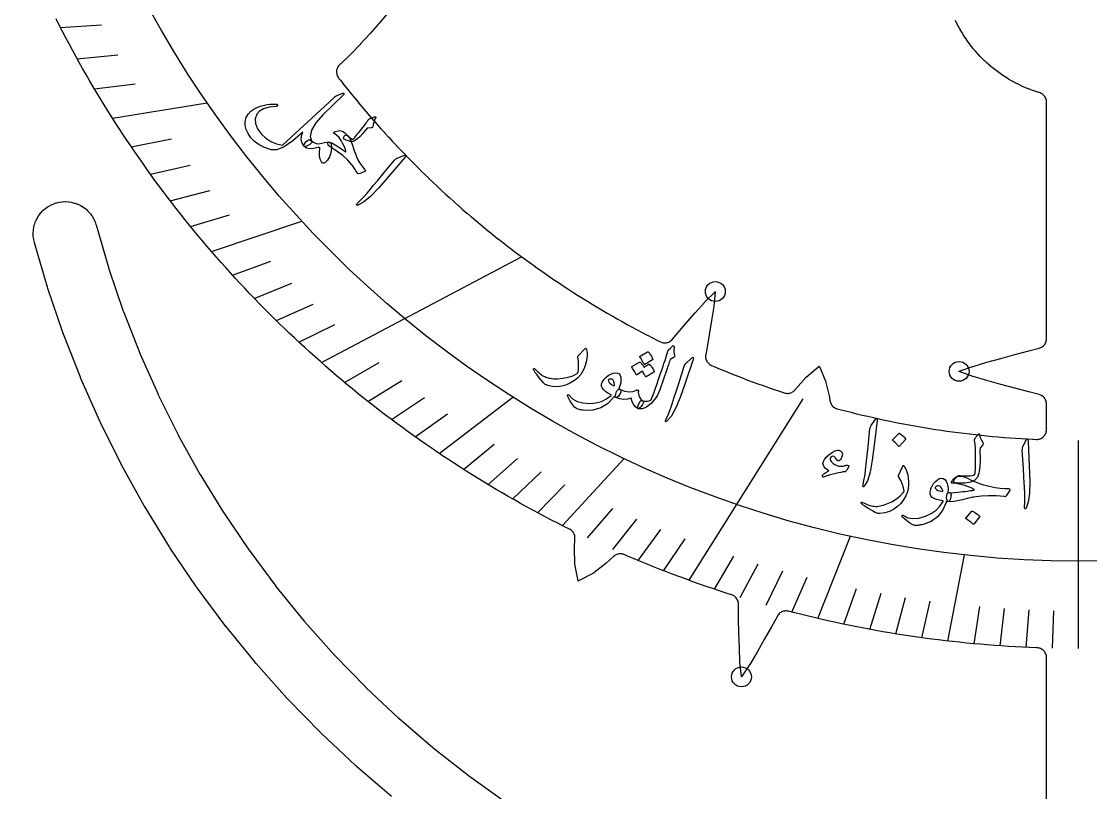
# Model space of a CAD drawing. Header units: millimetres. Extents: x -40.3 to 40.3, y -40.3 to 40.3.
# Drawn here: x -26.6 to 0.3, y -20.91 to -1.49 of the extents above; entities that cross this region are included whole.
import ezdxf

# ---------------------------------------------------------------- set-up
doc = ezdxf.new("R2010")
doc.units = ezdxf.units.MM
for name, color, linetype in [('CUT_INNER', 6, 'Continuous'), ('ENGRAVE', 7, 'Continuous'), ('ENGRAVE_FINE', 8, 'Continuous'), ('TEXT', 5, 'Continuous')]:
    doc.layers.add(name, color=color, linetype=linetype)

msp = doc.modelspace()

# ---------------------------------------------------------------- linework, layer by layer
at = {"layer": 'CUT_INNER'}
for points in [[(-17.3552, -1.2507), (-17.586, -1.5247), (-17.5875, -1.5265), (-17.8222, -1.7943), (-17.8242, -1.7965), (-18.0636, -2.0569), (-18.0661, -2.0595), (-18.3113, -2.3111), (-18.3142, -2.3141), (-18.566, -2.5558), (-18.5695, -2.559), (-18.5863, -2.574), (-18.6042, -2.5916), (-18.6202, -2.6109), (-18.6342, -2.6316), (-18.6461, -2.6537), (-18.6556, -2.6768), (-18.6629, -2.7008), (-18.6676, -2.7254), (-18.67, -2.7503), (-18.6697, -2.7754), (-18.667, -2.8003), (-18.6618, -2.8248), (-18.6542, -2.8486), (-18.6443, -2.8716), (-18.6321, -2.8935), (-18.6177, -2.914), (-18.5736, -2.9709), (-18.5727, -2.9721), (-18.4843, -3.0846), (-18.4834, -3.0858), (-18.3944, -3.1977), (-18.3934, -3.1989), (-18.3037, -3.3103), (-18.3027, -3.3115), (-18.2123, -3.4223), (-18.2113, -3.4235), (-18.1203, -3.5338), (-18.1193, -3.535), (-18.0275, -3.6447), (-18.0266, -3.6459), (-17.9341, -3.755), (-17.9331, -3.7562), (-17.8401, -3.8648), (-17.8391, -3.866), (-17.7453, -3.974), (-17.7443, -3.9751), (-17.6499, -4.0826), (-17.6489, -4.0837), (-17.5538, -4.1906), (-17.5528, -4.1917), (-17.457, -4.298), (-17.456, -4.2991), (-17.3596, -4.4048), (-17.3586, -4.4059), (-17.2616, -4.511), (-17.2605, -4.5121), (-17.1629, -4.6166), (-17.1618, -4.6177), (-17.0635, -4.7216), (-17.0625, -4.7227), (-16.9635, -4.826), (-16.9625, -4.8271), (-16.8629, -4.9298), (-16.8618, -4.9309), (-16.7616, -5.033), (-16.7605, -5.0341), (-16.6597, -5.1355), (-16.6586, -5.1366), (-16.5572, -5.2374), (-16.5561, -5.2385), (-16.454, -5.3387), (-16.4529, -5.3398), (-16.3503, -5.4393), (-16.3492, -5.4404), (-16.2459, -5.5393), (-16.2448, -5.5404), (-16.1409, -5.6387), (-16.1398, -5.6397), (-16.0353, -5.7374), (-16.0341, -5.7385), (-15.9291, -5.8355), (-15.9279, -5.8365), (-15.8222, -5.9329), (-15.8211, -5.9339), (-15.7148, -6.0296), (-15.7137, -6.0307), (-15.6068, -6.1257), (-15.6057, -6.1268), (-15.4983, -6.2212), (-15.4971, -6.2222), (-15.3891, -6.3159), (-15.3879, -6.3169), (-15.2793, -6.41), (-15.2782, -6.411), (-15.169, -6.5034), (-15.1678, -6.5044), (-15.0581, -6.5962), (-15.0569, -6.5971), (-14.9467, -6.6882), (-14.9455, -6.6892), (-14.8346, -6.7796), (-14.8334, -6.7806), (-14.7221, -6.8703), (-14.7209, -6.8712), (-14.6089, -6.9603), (-14.6077, -6.9612), (-14.4952, -7.0495), (-14.494, -7.0505), (-14.381, -7.1381), (-14.3798, -7.1391), (-14.2662, -7.226), (-14.265, -7.227), (-14.1509, -7.3132), (-14.1497, -7.3141), (-14.0351, -7.3997), (-14.0338, -7.4006), (-13.9187, -7.4854), (-13.9175, -7.4864), (-13.8018, -7.5705), (-13.8006, -7.5714), (-13.6844, -7.6548), (-13.6831, -7.6557), (-13.5665, -7.7384), (-13.5652, -7.7393), (-13.448, -7.8213), (-13.4467, -7.8222), (-13.3291, -7.9035), (-13.3278, -7.9043), (-13.2096, -7.9849), (-13.2083, -7.9857), (-13.0897, -8.0656), (-13.0884, -8.0664), (-12.9692, -8.1455), (-12.9679, -8.1464), (-12.8483, -8.2247), (-12.847, -8.2256), (-12.7269, -8.3032), (-12.7256, -8.304), (-12.605, -8.3809), (-12.6037, -8.3817), (-12.4826, -8.4579), (-12.4813, -8.4587), (-12.3598, -8.5341), (-12.3585, -8.5349), (-12.2365, -8.6095), (-12.2352, -8.6103), (-12.1127, -8.6842), (-12.1114, -8.685), (-11.9885, -8.7582), (-11.9872, -8.759), (-11.8638, -8.8314), (-11.8625, -8.8321), (-11.7387, -8.9038), (-11.7374, -8.9045), (-11.6132, -8.9754), (-11.6118, -8.9762), (-11.4872, -9.0463), (-11.4858, -9.047), (-11.3607, -9.1164), (-11.3594, -9.1171), (-11.2339, -9.1857), (-11.2325, -9.1864), (-11.1066, -9.2542), (-11.1053, -9.255), (-10.9789, -9.322), (-10.9776, -9.3227), (-10.8508, -9.389), (-10.8494, -9.3897), (-10.7223, -9.4552), (-10.7209, -9.4559), (-10.5934, -9.5206), (-10.592, -9.5212), (-10.5234, -9.5555), (-10.5016, -9.5651), (-10.479, -9.5726), (-10.4558, -9.5779), (-10.4322, -9.581), (-10.4085, -9.5818), (-10.3847, -9.5804), (-10.3612, -9.5767), (-10.3381, -9.5708), (-10.3158, -9.5627), (-10.2942, -9.5526), (-10.2738, -9.5404), (-10.2546, -9.5263), (-10.2368, -9.5105), (-10.2206, -9.4931), (-10.1231, -9.3775), (-9.8862, -9.1015), (-9.6469, -8.8266), (-9.6461, -8.8256), (-9.4062, -8.5558), (-9.401, -8.5504), (-9.1444, -8.2944), (-9.1402, -8.2906), (-9.1404, -8.2958), (-9.1755, -8.657), (-9.1765, -8.6645), (-9.2328, -9.021), (-9.233, -9.0223), (-9.2935, -9.38), (-9.3565, -9.7379), (-9.382, -9.8759), (-9.3852, -9.8998), (-9.3861, -9.924), (-9.3847, -9.948), (-9.381, -9.9719), (-9.375, -9.9952), (-9.3667, -10.0179), (-9.3563, -10.0397), (-9.3439, -10.0604), (-9.3295, -10.0797), (-9.3134, -10.0976), (-9.2956, -10.1139), (-9.2763, -10.1284), (-9.2556, -10.1409), (-9.2339, -10.1514), (-9.15, -10.1871), (-9.1486, -10.1877), (-9.0166, -10.2428), (-9.0152, -10.2434), (-8.8829, -10.2977), (-8.8814, -10.2983), (-8.7488, -10.3518), (-8.7474, -10.3524), (-8.6144, -10.4051), (-8.613, -10.4057), (-8.4797, -10.4576), (-8.4783, -10.4581), (-8.3447, -10.5092), (-8.3432, -10.5097), (-8.2093, -10.56), (-8.2079, -10.5605), (-8.0737, -10.6099), (-8.0722, -10.6104), (-7.9377, -10.659), (-7.9363, -10.6596), (-7.8015, -10.7073), (-7.8, -10.7078), (-7.6649, -10.7548), (-7.6635, -10.7553), (-7.5281, -10.8014), (-7.5266, -10.8019), (-7.4059, -10.8422), (-7.3827, -10.8487), (-7.3589, -10.853), (-7.3349, -10.8549), (-7.3107, -10.8545), (-7.2868, -10.8518), (-7.2632, -10.8468), (-7.2401, -10.8396), (-7.2179, -10.8301), (-7.1967, -10.8186), (-7.1768, -10.8051), (-7.1582, -10.7897), (-7.1412, -10.7726), (-7.1259, -10.7539), (-7.1208, -10.747), (-7.1147, -10.7395), (-6.8635, -10.4502), (-6.8599, -10.4464), (-6.856, -10.4429), (-6.5278, -10.1731), (-6.5232, -10.1696), (-6.5207, -10.1748), (-6.3585, -10.5675), (-6.3567, -10.5724), (-6.3554, -10.5775), (-6.2702, -10.951), (-6.2684, -10.9605), (-6.2574, -11.0348), (-6.2527, -11.0586), (-6.2457, -11.0818), (-6.2365, -11.1042), (-6.2252, -11.1256), (-6.2119, -11.1458), (-6.1966, -11.1647), (-6.1796, -11.182), (-6.1611, -11.1975), (-6.1411, -11.2112), (-6.1199, -11.2229), (-6.0976, -11.2324), (-6.0745, -11.2398), (-6.0053, -11.2583), (-6.0038, -11.2587), (-5.8654, -11.2947), (-5.8639, -11.2951), (-5.7253, -11.3303), (-5.7238, -11.3306), (-5.5849, -11.365), (-5.5834, -11.3653), (-5.4444, -11.3988), (-5.4429, -11.3992), (-5.3036, -11.4318), (-5.3021, -11.4321), (-5.1627, -11.4639), (-5.1612, -11.4642), (-5.0215, -11.4951), (-5.02, -11.4955), (-4.8802, -11.5255), (-4.8787, -11.5258), (-4.7387, -11.555), (-4.7372, -11.5553), (-4.597, -11.5837), (-4.5955, -11.584), (-4.4551, -11.6114), (-4.4536, -11.6117), (-4.3131, -11.6383), (-4.3116, -11.6386), (-4.1709, -11.6644), (-4.1694, -11.6646), (-4.0286, -11.6895), (-4.027, -11.6898), (-3.886, -11.7138), (-3.8845, -11.714), (-3.7434, -11.7372), (-3.7419, -11.7374), (-3.6006, -11.7597), (-3.5991, -11.76), (-3.4577, -11.7814), (-3.4562, -11.7816), (-3.3146, -11.8022), (-3.3131, -11.8024), (-3.1714, -11.8221), (-3.1699, -11.8223), (-3.0281, -11.8411), (-3.0266, -11.8413), (-2.8847, -11.8592), (-2.8832, -11.8594), (-2.7412, -11.8765), (-2.7397, -11.8767), (-2.5976, -11.8929), (-2.596, -11.893), (-2.4538, -11.9084), (-2.4523, -11.9085), (-2.31, -11.923), (-2.3085, -11.9231), (-2.1661, -11.9367), (-2.1646, -11.9369), (-2.0221, -11.9496), (-2.0206, -11.9497), (-1.8781, -11.9615), (-1.8765, -11.9616), (-1.7339, -11.9726), (-1.7324, -11.9727), (-1.5897, -11.9828), (-1.5882, -11.9829), (-1.4455, -11.9921), (-1.4439, -11.9922), (-1.3011, -12.0005), (-1.2996, -12.0006), (-1.1568, -12.0081), (-1.1552, -12.0082), (-1.068, -12.0122), (-1.0427, -12.0121), (-1.0176, -12.0094), (-0.9929, -12.0042), (-0.9689, -11.9966), (-0.9457, -11.9865), (-0.9236, -11.9742), (-0.903, -11.9597), (-0.8838, -11.9432), (-0.8665, -11.9249), (-0.8511, -11.9049), (-0.8377, -11.8834), (-0.8266, -11.8608), (-0.8179, -11.8371), (-0.8116, -11.8126), (-0.8078, -11.7877), (-0.8065, -11.7624), (-0.8065, -11.1251), (-0.8078, -11.0997), (-0.8117, -11.0746), (-0.8181, -11.05), (-0.8269, -11.0261), (-0.8382, -11.0033), (-0.8517, -10.9818), (-0.8673, -10.9617), (-0.8849, -10.9433), (-0.9042, -10.9268), (-0.9252, -10.9124), (-0.9475, -10.9002), (-0.9709, -10.8902), (-0.9952, -10.8828), (-1.2526, -10.8176), (-1.254, -10.8173), (-1.603, -10.7247), (-1.9538, -10.6286), (-2.3047, -10.5299), (-2.3059, -10.5295), (-2.6523, -10.428), (-2.6595, -10.4257), (-3.0006, -10.3031), (-3.0058, -10.3009), (-3.0006, -10.2988), (-2.6595, -10.1762), (-2.6523, -10.1739), (-2.3059, -10.0724), (-2.3047, -10.072), (-1.9555, -9.9737), (-1.605, -9.8777), (-1.254, -9.7846), (-1.2526, -9.7843), (-0.9952, -9.7191), (-0.9709, -9.7116), (-0.9475, -9.7017), (-0.9252, -9.6895), (-0.9042, -9.675), (-0.8849, -9.6585), (-0.8673, -9.6402), (-0.8517, -9.6201), (-0.8382, -9.5985), (-0.8269, -9.5757), (-0.8181, -9.5519), (-0.8117, -9.5273), (-0.8078, -9.5022), (-0.8065, -9.4768), (-0.8065, -3.5225), (-0.8077, -3.4978), (-0.8114, -3.4733), (-0.8175, -3.4492), (-0.8259, -3.426), (-0.8366, -3.4036), (-0.8494, -3.3824), (-0.8643, -3.3626), (-0.8811, -3.3444), (-0.8995, -3.3279), (-0.9196, -3.3133), (-0.9409, -3.3008), (-0.9635, -3.2905), (-0.9869, -3.2824), (-0.9935, -3.2805), (-0.9964, -3.2796), (-1.0737, -3.2551), (-1.0766, -3.2541), (-1.1533, -3.2278), (-1.1562, -3.2267), (-1.2321, -3.1985), (-1.235, -3.1974), (-1.3103, -3.1673), (-1.3131, -3.1661), (-1.3876, -3.1342), (-1.3904, -3.1329), (-1.4641, -3.0992), (-1.4669, -3.0979), (-1.5397, -3.0623), (-1.5425, -3.0609), (-1.6144, -3.0236), (-1.6171, -3.0222), (-1.6881, -2.9831), (-1.6908, -2.9816), (-1.7608, -2.9407), (-1.7635, -2.9392), (-1.8325, -2.8966), (-1.8351, -2.895), (-1.903, -2.8508), (-1.9056, -2.8491), (-1.9724, -2.8032), (-1.9749, -2.8015), (-2.0406, -2.754), (-2.0431, -2.7522), (-2.1076, -2.7031), (-2.11, -2.7012), (-2.1733, -2.6505), (-2.1756, -2.6486), (-2.2377, -2.5964), (-2.24, -2.5944), (-2.3007, -2.5407), (-2.303, -2.5387), (-2.3624, -2.4835), (-2.3646, -2.4814), (-2.4226, -2.4248), (-2.4248, -2.4226), (-2.4814, -2.3646), (-2.4835, -2.3624), (-2.5387, -2.303), (-2.5407, -2.3007), (-2.5944, -2.24), (-2.5964, -2.2377), (-2.6486, -2.1756), (-2.6505, -2.1733), (-2.7012, -2.11), (-2.7031, -2.1076), (-2.7522, -2.0431), (-2.754, -2.0406), (-2.8015, -1.9749), (-2.8032, -1.9724), (-2.8491, -1.9056), (-2.8508, -1.903), (-2.895, -1.8351), (-2.8966, -1.8325), (-2.9392, -1.7635), (-2.9407, -1.7608), (-2.9816, -1.6908), (-2.9831, -1.6881), (-3.0222, -1.6171), (-3.0236, -1.6144), (-3.0609, -1.5425), (-3.0623, -1.5397), (-3.0979, -1.4669)], [(-0.8065, -22.4877), (-0.8065, -17.5095), (-0.8077, -17.4855), (-0.8111, -17.4618), (-0.8168, -17.4384), (-0.8247, -17.4158), (-0.8348, -17.394), (-0.8469, -17.3732), (-0.8609, -17.3538), (-0.8768, -17.3357), (-0.8943, -17.3193), (-0.9133, -17.3046), (-0.9336, -17.2918), (-0.955, -17.281), (-0.9774, -17.2723), (-1.0005, -17.2658), (-1.0241, -17.2616), (-1.0481, -17.2596), (-1.0594, -17.2593), (-1.2359, -17.2522), (-1.4125, -17.2441), (-1.589, -17.2349), (-1.7654, -17.2246), (-1.9418, -17.2132), (-2.118, -17.2008), (-2.2942, -17.1872), (-2.4704, -17.1726), (-2.6464, -17.1569), (-2.8223, -17.1401), (-2.9981, -17.1223), (-3.1739, -17.1033), (-3.3494, -17.0833), (-3.5249, -17.0622), (-3.7002, -17.0401), (-3.8754, -17.0168), (-4.0505, -16.9925), (-4.2254, -16.9671), (-4.4001, -16.9407), (-4.5747, -16.9131), (-4.7491, -16.8845), (-4.9233, -16.8548), (-5.0973, -16.8241), (-5.2711, -16.7923), (-5.4448, -16.7594), (-5.6182, -16.7255), (-5.7914, -16.6905), (-5.9645, -16.6544), (-6.1372, -16.6173), (-6.3098, -16.5791), (-6.4821, -16.5398), (-6.6542, -16.4995), (-6.826, -16.4582), (-6.9975, -16.4158), (-7.1688, -16.3723), (-7.2975, -16.3388), (-7.3223, -16.3337), (-7.3476, -16.3311), (-7.373, -16.3311), (-7.3982, -16.3337), (-7.4231, -16.3388), (-7.4473, -16.3464), (-7.4707, -16.3564), (-7.4928, -16.3687), (-7.5137, -16.3833), (-7.5329, -16.3998), (-7.5504, -16.4182), (-7.5659, -16.4383), (-7.5793, -16.4599), (-7.7306, -16.7339), (-7.909, -17.0508), (-8.0901, -17.3672), (-8.0908, -17.3683), (-8.2734, -17.6797), (-8.2774, -17.686), (-8.4794, -17.9875), (-8.4825, -17.9917), (-8.4834, -17.9862), (-8.5194, -17.6254), (-8.5199, -17.6179), (-8.5342, -17.2572), (-8.5342, -17.2559), (-8.5448, -16.8933), (-8.5527, -16.53), (-8.5577, -16.1669), (-8.5577, -16.1655), (-8.5578, -16.1607), (-8.559, -16.1366), (-8.5625, -16.1127), (-8.5684, -16.0892), (-8.5765, -16.0664), (-8.5868, -16.0445), (-8.5991, -16.0237), (-8.6134, -16.0041), (-8.6295, -15.9861), (-8.6473, -15.9697), (-8.6665, -15.9551), (-8.6871, -15.9424), (-8.7089, -15.9317), (-8.7315, -15.9233), (-8.8659, -15.8802), (-9.0339, -15.8253), (-9.2015, -15.7694), (-9.3688, -15.7124), (-9.5358, -15.6544), (-9.7023, -15.5954), (-9.8686, -15.5353), (-10.0344, -15.4743), (-10.1999, -15.4122), (-10.3649, -15.3491), (-10.5296, -15.285), (-10.6939, -15.2199), (-10.8578, -15.1538), (-11.0213, -15.0866), (-11.1844, -15.0185), (-11.347, -14.9494), (-11.4311, -14.913), (-11.4535, -14.9046), (-11.4765, -14.8984), (-11.5, -14.8943), (-11.5237, -14.8926), (-11.5476, -14.8931), (-11.5712, -14.8959), (-11.5945, -14.9009), (-11.6173, -14.9081), (-11.6392, -14.9174), (-11.6601, -14.9288), (-11.6799, -14.9422), (-11.6983, -14.9573), (-11.8891, -15.1304), (-11.8966, -15.1366), (-12.1994, -15.3713), (-12.2037, -15.3744), (-12.2082, -15.377), (-12.5827, -15.5777), (-12.5879, -15.5801), (-12.5893, -15.5745), (-12.6718, -15.1577), (-12.6726, -15.1526), (-12.6729, -15.1474), (-12.6836, -14.7644), (-12.6835, -14.7547), (-12.6714, -14.5095), (-12.6714, -14.4854), (-12.6736, -14.4614), (-12.6782, -14.4378), (-12.6851, -14.4147), (-12.6941, -14.3923), (-12.7053, -14.371), (-12.7184, -14.3508), (-12.7334, -14.3319), (-12.7502, -14.3146), (-12.7686, -14.299), (-12.7884, -14.2853), (-12.8094, -14.2735), (-12.949, -14.2038), (-13.1066, -14.1238), (-13.2637, -14.0429), (-13.4203, -13.961), (-13.5764, -13.8782), (-13.732, -13.7944), (-13.8871, -13.7097), (-14.0417, -13.624), (-14.1957, -13.5374), (-14.3492, -13.4498), (-14.5022, -13.3613), (-14.6546, -13.2718), (-14.8065, -13.1815), (-14.9578, -13.0901), (-15.1085, -12.9979), (-15.2587, -12.9047), (-15.4083, -12.8106), (-15.5573, -12.7156), (-15.7057, -12.6197), (-15.8536, -12.5229), (-16.0008, -12.4252), (-16.1475, -12.3265), (-16.2935, -12.227), (-16.4389, -12.1266), (-16.5837, -12.0253), (-16.7279, -11.9231), (-16.8715, -11.82), (-17.0144, -11.716), (-17.1566, -11.6112), (-17.2983, -11.5055), (-17.4392, -11.3989), (-17.5796, -11.2915), (-17.7192, -11.1832), (-17.8582, -11.074), (-17.9965, -10.964), (-18.1342, -10.8532), (-18.2711, -10.7415), (-18.4074, -10.629), (-18.543, -10.5156), (-18.6779, -10.4014), (-18.812, -10.2864), (-18.9455, -10.1706), (-19.0782, -10.0539), (-19.2103, -9.9364), (-19.3416, -9.8182), (-19.4722, -9.6991), (-19.602, -9.5792), (-19.7311, -9.4585), (-19.8595, -9.3371), (-19.9871, -9.2148), (-20.114, -9.0918), (-20.2401, -8.968), (-20.3655, -8.8434), (-20.49, -8.7181), (-20.6139, -8.592), (-20.7369, -8.4651), (-20.8591, -8.3375), (-20.9806, -8.2091), (-21.1013, -8.08), (-21.2212, -7.9502), (-21.3403, -7.8196), (-21.4586, -7.6883), (-21.576, -7.5563), (-21.6927, -7.4235), (-21.8085, -7.2901), (-21.9236, -7.1559), (-22.0378, -7.021), (-22.1511, -6.8854), (-22.2637, -6.7492), (-22.3754, -6.6122), (-22.4862, -6.4746), (-22.5962, -6.3363), (-22.7054, -6.1973), (-22.8137, -6.0576), (-22.9211, -5.9173), (-23.0277, -5.7764), (-23.1334, -5.6347), (-23.2383, -5.4925), (-23.3422, -5.3496), (-23.4453, -5.206), (-23.5475, -5.0619), (-23.6489, -4.9171), (-23.7493, -4.7716), (-23.8488, -4.6256), (-23.9475, -4.479), (-24.0452, -4.3317), (-24.142, -4.1839), (-24.2379, -4.0355), (-24.333, -3.8865), (-24.4271, -3.7369), (-24.5202, -3.5867), (-24.6125, -3.4359), (-24.7038, -3.2846), (-24.7942, -3.1328), (-24.8837, -2.9804), (-24.9722, -2.8274), (-25.0598, -2.6739), (-25.1464, -2.5199), (-25.2321, -2.3653), (-25.3168, -2.2103), (-25.4006, -2.0547), (-25.4835, -1.8985), (-25.5653, -1.7419), (-25.6462, -1.5848), (-25.7262, -1.4272)], [(-17.2837, -21.0061), (-18.1698, -20.2445), (-18.1719, -20.2427), (-18.1964, -20.2206), (-18.1985, -20.2187), (-19.0499, -19.4186), (-19.0519, -19.4167), (-19.0755, -19.3935), (-19.0774, -19.3916), (-19.8925, -18.5545), (-19.8945, -18.5524), (-19.917, -18.5283), (-19.9188, -18.5262), (-20.696, -17.6538), (-20.6978, -17.6517), (-20.7192, -17.6266), (-20.721, -17.6244), (-21.4587, -16.7184), (-21.4605, -16.7162), (-21.4807, -16.6902), (-21.4824, -16.6879), (-22.1792, -15.7501), (-22.1808, -15.7478), (-22.1999, -15.7209), (-22.2015, -15.7186), (-22.856, -14.7507), (-22.8575, -14.7484), (-22.8754, -14.7207), (-22.8769, -14.7183), (-23.4878, -13.7223), (-23.4893, -13.72), (-23.5059, -13.6915), (-23.5073, -13.689), (-24.0734, -12.667), (-24.0747, -12.6645), (-24.0901, -12.6353), (-24.0913, -12.6328), (-24.6116, -11.5866), (-24.6128, -11.5841), (-24.6268, -11.5543), (-24.628, -11.5517), (-25.1013, -10.4835), (-25.1024, -10.481), (-25.1151, -10.4505), (-25.1162, -10.4479), (-25.5417, -9.3597), (-25.5426, -9.3571), (-25.554, -9.3261), (-25.5549, -9.3235), (-25.9317, -8.2175), (-25.9326, -8.2149), (-25.9425, -8.1834), (-25.9433, -8.1808), (-26.2702, -7.0608), (-26.2718, -7.0549), (-26.2881, -6.9868), (-26.2903, -6.9748), (-26.2995, -6.9085), (-26.3005, -6.8963), (-26.3031, -6.8295), (-26.303, -6.8172), (-26.299, -6.7505), (-26.2977, -6.7383), (-26.2872, -6.6723), (-26.2846, -6.6603), (-26.2677, -6.5956), (-26.264, -6.5839), (-26.2408, -6.5212), (-26.236, -6.5099), (-26.2068, -6.4497), (-26.2009, -6.439), (-26.1659, -6.382), (-26.159, -6.3719), (-26.1186, -6.3186), (-26.1107, -6.3092), (-26.0653, -6.2601), (-26.0565, -6.2515), (-26.0065, -6.2072), (-25.997, -6.1995), (-25.9428, -6.1602), (-25.9326, -6.1535), (-25.8748, -6.1197), (-25.864, -6.1141), (-25.8032, -6.0861), (-25.7919, -6.0815), (-25.7287, -6.0597), (-25.7169, -6.0562), (-25.6518, -6.0407), (-25.6398, -6.0384), (-25.5736, -6.0293), (-25.5613, -6.0282), (-25.4945, -6.0257), (-25.4823, -6.0258), (-25.4155, -6.0298), (-25.4033, -6.0311), (-25.3373, -6.0416), (-25.3253, -6.0441), (-25.2606, -6.0611), (-25.2489, -6.0647), (-25.1862, -6.0879), (-25.1749, -6.0927), (-25.1147, -6.122), (-25.104, -6.1279), (-25.047, -6.1628), (-25.0369, -6.1698), (-24.9836, -6.2102), (-24.9742, -6.218), (-24.9251, -6.2635), (-24.9166, -6.2722), (-24.8722, -6.3222), (-24.8645, -6.3318), (-24.8252, -6.3859), (-24.8185, -6.3962), (-24.7847, -6.4539), (-24.7791, -6.4648), (-24.7511, -6.5255), (-24.7466, -6.5369), (-24.7237, -6.603), (-24.7218, -6.6088), (-24.4011, -7.7077), (-24.3978, -7.7182), (-24.0352, -8.7825), (-24.0314, -8.7929), (-23.622, -9.84), (-23.6177, -9.8502), (-23.1622, -10.8781), (-23.1575, -10.8882), (-22.6569, -11.8949), (-22.6517, -11.9047), (-22.107, -12.8882), (-22.1014, -12.8977), (-21.5135, -13.8561), (-21.5075, -13.8654), (-20.8777, -14.7968), (-20.8713, -14.8058), (-20.2008, -15.7083), (-20.194, -15.7171), (-19.4841, -16.5889), (-19.4769, -16.5974), (-18.7291, -17.4369), (-18.7215, -17.445), (-17.9372, -18.2505), (-17.9293, -18.2583), (-17.11, -19.0282), (-17.1017, -19.0356), (-16.2491, -19.7684), (-16.2405, -19.7755), (-15.3562, -20.4697), (-15.3473, -20.4764), (-14.4331, -21.1308)]]:
    msp.add_lwpolyline(points, dxfattribs=at)
at = {"layer": 'ENGRAVE'}
for points in [[(-24.3066, -3.928), (-21.9223, -3.5427)], [(-21.8188, -7.2781), (-19.5454, -6.5198)], [(-19.0492, -10.0795), (-14.0141, -7.4153)], [(-16.0844, -12.3692), (-14.2354, -10.9473)], [(-9.802, -15.5595), (-6.9266, -10.9953)], [(0, -17.2788), (0, -12.0365)], [(-12.987, -14.1846), (-11.4377, -12.4924)], [(-6.5613, -16.5214), (-5.7389, -14.4506)], [(-3.2881, -17.0904), (-2.8709, -14.9216)]]:
    msp.add_lwpolyline(points, dxfattribs=at)
for centre, radius in [((0, 11.5231), 26.6001), ((-9.1399, -8.2899), 0.25), ((-3.0066, -10.3009), 0.25), ((-8.4827, -17.9925), 0.25)]:
    msp.add_circle(centre, radius, dxfattribs=at)
at = {"layer": 'ENGRAVE_FINE'}
for points in [[(-25.6171, -1.6417), (-24.5867, -1.5757)], [(-25.1979, -2.4272), (-24.1707, -2.3283)], [(-24.7607, -3.1893), (-23.7379, -3.0575)], [(-23.8367, -4.6435), (-22.8265, -4.4467)], [(-23.352, -5.336), (-22.35, -5.1071)], [(-22.8535, -6.0058), (-21.8609, -5.7449)], [(-22.3422, -6.6531), (-21.3601, -6.3607)], [(-21.2843, -7.8812), (-20.327, -7.5267)], [(-20.7394, -8.4625), (-19.7962, -8.0777)], [(-20.1848, -9.0225), (-19.2569, -8.6078)], [(-19.6212, -9.5614), (-18.7098, -9.1173)], [(-18.4696, -10.5772), (-17.5944, -10.076)], [(-17.8828, -11.0546), (-17.0273, -10.5258)], [(-17.2893, -11.5123), (-16.4545, -10.9564)], [(-16.6897, -11.9503), (-15.8767, -11.3682)], [(-15.4738, -12.769), (-14.7073, -12.1365)], [(-14.8585, -13.1502), (-14.1166, -12.4936)], [(-14.2386, -13.513), (-13.5223, -12.8332)], [(-13.6147, -13.8577), (-12.9247, -13.1555)], [(-12.3558, -14.4938), (-11.7211, -13.7494)], [(-11.7214, -14.7857), (-11.1156, -14.0215)], [(-11.0842, -15.0605), (-10.5079, -14.2774)], [(-10.4443, -15.3184), (-9.8982, -14.5174)], [(-9.1574, -15.7842), (-8.6737, -14.9504)], [(-8.5109, -15.9925), (-8.0593, -15.1439)], [(-7.8626, -16.1848), (-7.4436, -15.3223)], [(-7.2127, -16.361), (-6.8268, -15.4857)], [(-5.9087, -16.6662), (-5.5904, -15.7685)], [(-5.2549, -16.7953), (-4.971, -15.888)], [(-4.6001, -16.909), (-4.351, -15.9933)], [(-3.9445, -17.0074), (-3.7304, -16.0843)], [(-2.6312, -17.1583), (-2.4879, -16.2238)], [(-1.9738, -17.211), (-1.8662, -16.2726)], [(-1.3161, -17.2487), (-1.2442, -16.3073)], [(-0.6581, -17.2712), (-0.6222, -16.3282)]]:
    msp.add_lwpolyline(points, dxfattribs=at)
at = {"layer": 'TEXT'}
for points in [[(-19.0049, -3.8322), (-19.1887, -4.0385), (-19.2981, -4.2236), (-19.3328, -4.3874), (-19.2928, -4.5293), (-19.297, -4.5441), (-19.3146, -4.5625), (-19.3457, -4.5847), (-19.3903, -4.6104), (-19.4265, -4.6293), (-19.4553, -4.6393), (-19.4765, -4.6406), (-19.4902, -4.633), (-19.5366, -4.557), (-19.5569, -4.4722), (-19.5511, -4.379), (-19.5192, -4.2774), (-19.7717, -4.4996), (-19.989, -4.6485), (-20.1715, -4.7232), (-20.3193, -4.7235), (-20.4821, -4.6651), (-20.6206, -4.5949), (-20.7345, -4.5132), (-20.8236, -4.4205), (-20.8958, -4.315), (-20.944, -4.2104), (-20.9682, -4.1069), (-20.9685, -4.0047), (-20.9445, -3.9086), (-20.8958, -3.8233), (-20.8228, -3.7486), (-20.7256, -3.6844), (-20.6687, -3.6569), (-20.609, -3.6332), (-20.5465, -3.6133), (-20.4813, -3.597), (-20.4132, -3.5845), (-20.3422, -3.5759), (-20.2683, -3.5712), (-20.1915, -3.5702), (-20.1821, -3.5717), (-20.1739, -3.5747), (-20.1668, -3.5795), (-20.1608, -3.5858), (-20.1572, -3.5922), (-20.1557, -3.5989), (-20.1564, -3.606), (-20.1591, -3.6135), (-20.1641, -3.6203), (-20.1716, -3.6253), (-20.1816, -3.6286), (-20.1942, -3.6302), (-20.3678, -3.6492), (-20.5065, -3.6877), (-20.61, -3.7464), (-20.6781, -3.8257), (-20.7165, -3.939), (-20.7092, -4.0605), (-20.6561, -4.1898), (-20.5569, -4.3264), (-20.4473, -4.4305), (-20.3226, -4.5113), (-20.1832, -4.5687), (-20.0293, -4.6026), (-18.7593, -3.4291), (-18.7287, -3.4014), (-18.7017, -3.3793), (-18.6783, -3.3628), (-18.6586, -3.352), (-18.5109, -3.293), (-18.4897, -3.2986), (-18.4843, -3.312), (-18.4944, -3.3333), (-18.5201, -3.3626)], [(-17.7698, -3.9124), (-17.7585, -3.9087), (-17.7483, -3.9052), (-17.7391, -3.9021), (-17.7309, -3.8992), (-17.7238, -3.8967), (-17.7179, -3.8947), (-17.7134, -3.8932), (-17.71, -3.8922), (-17.7033, -3.8915), (-17.6974, -3.8923), (-17.6922, -3.8946), (-17.6879, -3.8983), (-17.6848, -3.903), (-17.6836, -3.9081), (-17.6841, -3.9135), (-17.6864, -3.9193), (-17.7147, -3.9751), (-17.7362, -4.0299), (-17.751, -4.0838), (-17.7589, -4.1367), (-17.7621, -4.1491), (-17.7692, -4.1586), (-17.7801, -4.1651), (-17.7951, -4.1685), (-17.8999, -4.1799), (-18.0077, -4.3071), (-18.0947, -4.3997), (-18.1704, -4.4658), (-18.2351, -4.5051), (-18.2886, -4.5176), (-18.3243, -4.5132), (-18.3709, -4.4996), (-18.4284, -4.4768), (-18.4967, -4.4446), (-18.4815, -4.3809), (-18.4562, -4.3489), (-18.4208, -4.3484), (-18.3755, -4.3793), (-18.3449, -4.4059), (-18.3159, -4.4286), (-18.2886, -4.4474), (-18.263, -4.4622), (-18.2541, -4.4551), (-18.2424, -4.4438), (-18.228, -4.4282), (-18.2107, -4.4083), (-18.1905, -4.3841), (-18.167, -4.3557), (-18.1403, -4.323), (-18.1103, -4.2862), (-18.0731, -4.2408), (-18.0386, -4.198), (-18.0067, -4.1578), (-17.9774, -4.1201), (-17.9507, -4.0847), (-17.9266, -4.0514), (-17.9051, -4.0202), (-17.8862, -3.9911), (-17.8707, -3.9684), (-17.8569, -3.9513), (-17.8451, -3.9398), (-17.8351, -3.9339), (-17.8236, -3.931), (-17.8089, -3.9264), (-17.791, -3.9202), (-17.7698, -3.9124)], [(-18.7308, -4.2798), (-18.6959, -4.2612), (-18.6613, -4.2481), (-18.627, -4.2405), (-18.593, -4.2384), (-18.5555, -4.2452), (-18.5158, -4.2617), (-18.4738, -4.2881), (-18.4296, -4.3244), (-18.4074, -4.3458), (-18.3872, -4.3682), (-18.369, -4.3913), (-18.3526, -4.4153), (-18.338, -4.44), (-18.3248, -4.4652), (-18.3131, -4.4908), (-18.3028, -4.5169), (-18.2714, -4.6088), (-18.2427, -4.6908), (-18.2169, -4.7628), (-18.1939, -4.8249), (-18.1739, -4.8771), (-18.1567, -4.9196), (-18.1425, -4.9524), (-18.1312, -4.9755), (-18.1068, -5.0165), (-18.0823, -5.0554), (-18.0579, -5.0923), (-18.0335, -5.1272), (-18.0098, -5.1598), (-17.9872, -5.1902), (-17.9659, -5.2183), (-17.9457, -5.2441), (-17.9432, -5.2488), (-17.9443, -5.2539), (-17.949, -5.2594), (-17.9573, -5.2651), (-17.9964, -5.2869), (-18.037, -5.3043), (-18.079, -5.3174), (-18.1224, -5.3261), (-18.1284, -5.3259), (-18.1339, -5.3239), (-18.1389, -5.3202), (-18.1434, -5.3146), (-18.1625, -5.2816), (-18.1811, -5.2501), (-18.1993, -5.2202), (-18.2171, -5.1918), (-18.2344, -5.1653), (-18.2514, -5.1407), (-18.268, -5.1182), (-18.2842, -5.0976), (-18.3879, -4.9799), (-18.5108, -4.8678), (-18.653, -4.7609), (-18.8145, -4.6587), (-18.8416, -4.6403), (-18.8628, -4.62), (-18.8779, -4.5979), (-18.887, -4.574), (-18.8893, -4.5527), (-18.8841, -4.5383), (-18.8714, -4.5308), (-18.8511, -4.5301), (-18.7931, -4.549), (-18.7081, -4.5947), (-18.5959, -4.6669), (-18.4562, -4.7649), (-18.4499, -4.7682), (-18.4449, -4.77), (-18.4411, -4.7705), (-18.4386, -4.7695), (-18.4365, -4.7501), (-18.4476, -4.7105), (-18.4716, -4.6506), (-18.5084, -4.5706), (-18.5548, -4.4849), (-18.6078, -4.4117), (-18.6677, -4.351), (-18.7347, -4.3027), (-18.7408, -4.2981), (-18.7422, -4.2927), (-18.7389, -4.2866), (-18.7308, -4.2798)], [(-18.8371, -4.5348), (-18.8174, -4.5628), (-18.8043, -4.5966), (-18.7979, -4.6361), (-18.7982, -4.6815), (-18.8142, -4.7998), (-18.8469, -4.9004), (-18.8966, -4.9832), (-18.9637, -5.0482), (-18.9882, -5.0608), (-19.0106, -5.0609), (-19.0309, -5.0485), (-19.049, -5.0235), (-19.0814, -4.9542), (-19.0995, -4.8759), (-19.1033, -4.7885), (-19.0928, -4.6923), (-19.0919, -4.6723), (-19.0984, -4.6602), (-19.1123, -4.656), (-19.1336, -4.6598), (-19.2481, -4.6906), (-19.346, -4.696), (-19.4273, -4.6761), (-19.4918, -4.6311), (-19.4951, -4.6237), (-19.4949, -4.6135), (-19.4913, -4.6004), (-19.4842, -4.5845), (-19.458, -4.5441), (-19.4307, -4.5119), (-19.4023, -4.4881), (-19.3728, -4.4725), (-19.3588, -4.4696), (-19.3446, -4.4708), (-19.3304, -4.476), (-19.316, -4.4854), (-19.2521, -4.5319), (-19.1859, -4.5593), (-19.1178, -4.5677), (-19.0477, -4.5572), (-18.9743, -4.5386), (-18.9148, -4.5287), (-18.8691, -4.5274), (-18.8371, -4.5348)], [(-16.9989, -4.8709), (-16.9492, -4.8549), (-16.9245, -4.8567), (-16.9248, -4.8765), (-16.95, -4.9142), (-17.3565, -5.3876), (-17.6057, -5.6784), (-17.8182, -5.8969), (-17.9948, -6.0424), (-18.1358, -6.1144), (-18.1506, -6.1169), (-18.1607, -6.1161), (-18.166, -6.112), (-18.1665, -6.1046), (-18.1643, -6.0962), (-18.1596, -6.0872), (-18.1524, -6.0775), (-18.1427, -6.0672), (-18.0639, -5.9907), (-17.9838, -5.9059), (-17.9024, -5.8129), (-17.8197, -5.7117), (-17.7976, -5.6857), (-17.7386, -5.6149), (-17.6426, -5.4993), (-17.5095, -5.3391), (-17.2159, -4.982), (-17.1991, -4.9642), (-17.182, -4.9495), (-17.1646, -4.9379), (-17.1469, -4.9293)], [(-10.3117, -9.7512), (-10.279, -9.7211), (-10.2533, -9.697), (-10.2346, -9.6791), (-10.223, -9.6673), (-10.2148, -9.6601), (-10.2069, -9.6561), (-10.1991, -9.6551), (-10.1914, -9.6572), (-10.1841, -9.6624), (-10.1796, -9.6699), (-10.1777, -9.6796), (-10.1786, -9.6915), (-10.1841, -9.7491), (-10.1836, -9.8037), (-10.1771, -9.855), (-10.1647, -9.9032), (-10.1619, -9.9181), (-10.1655, -9.9317), (-10.1755, -9.9439), (-10.1919, -9.9549), (-10.274, -10.0029), (-10.2859, -10.0363), (-10.2974, -10.069), (-10.3087, -10.1012), (-10.3197, -10.1329), (-10.3305, -10.1639), (-10.3409, -10.1944), (-10.3511, -10.2244), (-10.361, -10.2537), (-10.4522, -10.5256), (-10.5284, -10.7358), (-10.59, -10.8841), (-10.6373, -10.9705), (-10.7572, -11.111), (-10.8709, -11.2028), (-10.9783, -11.2456), (-11.0791, -11.2396), (-11.0814, -11.2385), (-11.0837, -11.2374), (-11.086, -11.2362), (-11.0884, -11.2351), (-11.0959, -11.2156), (-11.0904, -11.1819), (-11.0719, -11.1341), (-11.0404, -11.0722), (-11.027, -11.0502), (-11.0123, -11.0365), (-10.9964, -11.0313), (-10.9792, -11.0344), (-10.9151, -11.0512), (-10.8563, -11.0537), (-10.8028, -11.0419), (-10.7546, -11.0159), (-10.7337, -10.967), (-10.7112, -10.9108), (-10.6871, -10.8473), (-10.6614, -10.7765), (-10.634, -10.6987), (-10.605, -10.6143), (-10.5744, -10.5234), (-10.542, -10.4258), (-10.5093, -10.3304), (-10.4802, -10.2445), (-10.4545, -10.1681), (-10.4324, -10.1014), (-10.4135, -10.0443), (-10.3976, -9.997), (-10.3848, -9.9596), (-10.3749, -9.9319), (-10.3338, -9.7912), (-10.3282, -9.7781), (-10.3227, -9.767), (-10.3172, -9.758), (-10.3117, -9.7512)], [(-12.4131, -9.7247), (-12.4096, -9.7215), (-12.4062, -9.7192), (-12.4031, -9.7179), (-12.4002, -9.7176), (-12.3938, -9.7206), (-12.3879, -9.7277), (-12.3826, -9.7389), (-12.3779, -9.7541), (-12.3658, -9.8247), (-12.3632, -9.8996), (-12.3702, -9.9789), (-12.3867, -10.0624), (-12.4115, -10.1484), (-12.4426, -10.2292), (-12.4803, -10.3048), (-12.5246, -10.3752), (-12.5989, -10.4587), (-12.684, -10.5309), (-12.7801, -10.5914), (-12.8874, -10.6403), (-13.002, -10.6742), (-13.119, -10.6876), (-13.2382, -10.6805), (-13.3594, -10.6528), (-13.3899, -10.6419), (-13.4179, -10.627), (-13.4435, -10.608), (-13.4666, -10.5849), (-13.5161, -10.5259), (-13.5604, -10.472), (-13.5993, -10.4232), (-13.633, -10.3796), (-13.6614, -10.3413), (-13.6843, -10.3083), (-13.7018, -10.2807), (-13.714, -10.2586), (-13.7158, -10.2529), (-13.7166, -10.2479), (-13.7162, -10.2437), (-13.7148, -10.2401), (-13.7117, -10.2362), (-13.708, -10.2331), (-13.7037, -10.2308), (-13.6986, -10.2293), (-13.6933, -10.2291), (-13.6879, -10.2308), (-13.6826, -10.2343), (-13.6773, -10.2397), (-13.6454, -10.2735), (-13.614, -10.3044), (-13.5831, -10.3325), (-13.5528, -10.3577), (-13.5228, -10.3803), (-13.4927, -10.4004), (-13.4627, -10.4181), (-13.4326, -10.4332), (-13.4014, -10.4462), (-13.3678, -10.4575), (-13.3318, -10.467), (-13.2935, -10.4748), (-13.2527, -10.4806), (-13.2093, -10.4844), (-13.1635, -10.486), (-13.1151, -10.4856), (-12.9744, -10.4751), (-12.8447, -10.4494), (-12.7263, -10.4087), (-12.619, -10.3532), (-12.6112, -10.3481), (-12.6045, -10.341), (-12.5989, -10.3318), (-12.5942, -10.3206), (-12.582, -10.2454), (-12.579, -10.1558), (-12.5849, -10.0516), (-12.5995, -9.933), (-12.5992, -9.9262), (-12.5981, -9.9206), (-12.5963, -9.9162), (-12.5936, -9.913)], [(-10.8448, -9.8093), (-10.8407, -9.8079), (-10.836, -9.8081), (-10.8308, -9.81), (-10.8251, -9.8136), (-10.8079, -9.8329), (-10.7917, -9.8526), (-10.7767, -9.8728), (-10.7627, -9.8935), (-10.7497, -9.9149), (-10.7377, -9.9372), (-10.7267, -9.9605), (-10.7165, -9.9846), (-10.7149, -9.9924), (-10.7153, -9.9987), (-10.7178, -10.0037), (-10.7223, -10.0073), (-10.9145, -10.1266), (-10.9199, -10.1278), (-10.9251, -10.1255), (-10.9298, -10.1199), (-10.9343, -10.1109), (-10.9382, -10.1032), (-10.9446, -10.0915), (-10.9534, -10.0757), (-10.9646, -10.0558), (-10.9785, -10.0316), (-10.9953, -10.0031), (-11.015, -9.9702), (-11.0376, -9.933), (-11.0402, -9.9273), (-11.0407, -9.9228), (-11.0389, -9.9194), (-11.035, -9.9172)], [(-9.7593, -9.9823), (-9.7189, -9.9491), (-9.6953, -9.9417), (-9.6883, -9.9602), (-9.6978, -10.0045), (-9.9012, -10.5945), (-10.0256, -10.9567), (-10.1426, -11.2381), (-10.2532, -11.4384), (-10.3577, -11.5573), (-10.3706, -11.5651), (-10.3802, -11.5681), (-10.3867, -11.5662), (-10.3899, -11.5596), (-10.3909, -11.5509), (-10.3899, -11.5408), (-10.3868, -11.5291), (-10.3816, -11.516), (-10.3364, -11.4158), (-10.2932, -11.3075), (-10.2519, -11.191), (-10.2123, -11.0664), (-10.2013, -11.0342), (-10.1726, -10.9466), (-10.126, -10.8037), (-10.0612, -10.6058), (-9.92, -10.1656), (-9.9109, -10.1429), (-9.9004, -10.1229), (-9.8885, -10.1057), (-9.8753, -10.0912)], [(-10.8122, -10.1212), (-10.808, -10.1197), (-10.8033, -10.12), (-10.798, -10.1219), (-10.7922, -10.1255), (-10.7746, -10.1447), (-10.7581, -10.1644), (-10.7427, -10.1846), (-10.7284, -10.2053), (-10.715, -10.2267), (-10.7027, -10.2491), (-10.6912, -10.2723), (-10.6807, -10.2965), (-10.6796, -10.3029), (-10.6805, -10.3087), (-10.6835, -10.3137), (-10.6885, -10.3181), (-10.881, -10.4382), (-10.8851, -10.439), (-10.8895, -10.4369), (-10.8941, -10.4318), (-10.899, -10.4237), (-10.9021, -10.4182), (-10.9071, -10.4097), (-10.9138, -10.3982), (-10.9224, -10.3837), (-10.9328, -10.3663), (-10.9451, -10.3461), (-10.9594, -10.3232), (-10.9755, -10.2975), (-11.1177, -10.3848), (-11.1232, -10.3859), (-11.1284, -10.3837), (-11.1332, -10.378), (-11.1378, -10.3689), (-11.1418, -10.3612), (-11.1482, -10.3494), (-11.1571, -10.3334), (-11.1685, -10.3134), (-11.1826, -10.2891), (-11.1997, -10.2604), (-11.2197, -10.2272), (-11.2426, -10.1897), (-11.2443, -10.1845), (-11.2441, -10.1803), (-11.242, -10.1772), (-11.2378, -10.175), (-11.046, -10.0684), (-11.0418, -10.0669), (-11.0371, -10.0672), (-11.0318, -10.0692), (-11.026, -10.0729), (-11.0136, -10.0866), (-11.0016, -10.1006), (-10.9899, -10.115), (-10.9785, -10.1297), (-10.9677, -10.1449), (-10.9577, -10.1606), (-10.9484, -10.1767), (-10.9398, -10.1934)], [(-11.7014, -10.9575), (-11.852, -11.1144), (-12.0245, -11.2213), (-12.219, -11.2774), (-12.4354, -11.2821), (-12.4637, -11.279), (-12.4912, -11.275), (-12.518, -11.2702), (-12.5438, -11.2646), (-12.5687, -11.2581), (-12.5922, -11.2506), (-12.6145, -11.2421), (-12.6355, -11.2327), (-12.6816, -11.1982), (-12.7338, -11.1364), (-12.7917, -11.0475), (-12.8549, -10.9314), (-12.8604, -10.9167), (-12.8618, -10.9048), (-12.859, -10.8956), (-12.8521, -10.8892), (-12.8432, -10.8863), (-12.8344, -10.8876), (-12.8259, -10.8932), (-12.8175, -10.9031), (-12.7341, -10.9923), (-12.6199, -11.0563), (-12.4753, -11.0947), (-12.3009, -11.1069), (-12.1468, -11.0937), (-12.0058, -11.056), (-11.8779, -10.9941), (-11.7631, -10.9081), (-11.7614, -10.9038), (-11.761, -10.8999), (-11.7619, -10.8964), (-11.7641, -10.8933), (-11.8405, -10.8473), (-11.9026, -10.8028), (-11.9505, -10.7599), (-11.9842, -10.7187), (-12.0028, -10.6731), (-12.0031, -10.6235), (-11.9851, -10.5701), (-11.9489, -10.5129), (-11.9434, -10.5057), (-11.9375, -10.4986), (-11.9313, -10.4914), (-11.9247, -10.4842), (-11.9176, -10.477), (-11.9101, -10.4694), (-11.902, -10.4616), (-11.8935, -10.4535), (-11.8327, -10.404), (-11.7723, -10.3683), (-11.7124, -10.3463), (-11.6527, -10.3381), (-11.5997, -10.3444), (-11.5595, -10.366), (-11.532, -10.4031), (-11.5173, -10.4556), (-11.5138, -10.5197), (-11.5213, -10.588), (-11.5398, -10.6606), (-11.5695, -10.7374), (-11.565, -10.7396), (-11.5605, -10.7416), (-11.5562, -10.7435), (-11.5519, -10.7451), (-11.5475, -10.7467), (-11.5432, -10.7485), (-11.5387, -10.7505), (-11.5342, -10.7528), (-11.5205, -10.764), (-11.5136, -10.7799), (-11.5134, -10.8005), (-11.52, -10.8258), (-11.5307, -10.8519), (-11.5441, -10.8769), (-11.5603, -10.9008), (-11.5792, -10.9237), (-11.5982, -10.9426), (-11.6147, -10.9546), (-11.6288, -10.9597), (-11.6404, -10.9578), (-11.6839, -10.9352), (-11.6863, -10.9391), (-11.6901, -10.9441), (-11.6951, -10.9503), (-11.7014, -10.9575)], [(-11.679, -10.6485), (-11.6811, -10.5949), (-11.6917, -10.5522), (-11.7109, -10.5203), (-11.7386, -10.4993), (-11.7593, -10.4943), (-11.7795, -10.4933), (-11.7992, -10.496), (-11.8185, -10.5026), (-11.8262, -10.5075), (-11.8308, -10.5147), (-11.8323, -10.5243), (-11.8308, -10.5363), (-11.8184, -10.569), (-11.7921, -10.6009), (-11.7518, -10.6318), (-11.6976, -10.6617), (-11.6913, -10.6636), (-11.6861, -10.662), (-11.682, -10.657), (-11.679, -10.6485)], [(-10.9792, -11.0344), (-10.9637, -11.0491), (-10.9533, -11.0617), (-10.9479, -11.0723), (-10.9475, -11.0807), (-10.9508, -11.0918), (-10.9563, -11.1047), (-10.9641, -11.1192), (-10.9741, -11.1355), (-11.0095, -11.1862), (-11.0388, -11.2204), (-11.062, -11.2382), (-11.0791, -11.2396), (-11.1375, -11.2003), (-11.1873, -11.1435), (-11.2282, -11.0693), (-11.2601, -10.9777), (-11.3471, -11.0034), (-11.44, -11.0085), (-11.5386, -10.9929), (-11.6426, -10.9566), (-11.652, -10.949), (-11.6572, -10.9383), (-11.6582, -10.9244), (-11.6549, -10.9074), (-11.624, -10.8033), (-11.6206, -10.7917), (-11.6138, -10.7808), (-11.6037, -10.7705), (-11.5904, -10.7608), (-11.5775, -10.7546), (-11.5645, -10.7514), (-11.5512, -10.7511), (-11.5377, -10.7539), (-11.414, -10.7961), (-11.3038, -10.8137), (-11.2075, -10.8069), (-11.125, -10.7759), (-11.1148, -10.771), (-11.1045, -10.769), (-11.0943, -10.7699), (-11.0841, -10.7736), (-11.0757, -10.7793), (-11.0712, -10.7863), (-11.0706, -10.7946), (-11.0737, -10.8042), (-11.0777, -10.8129), (-11.0805, -10.8207), (-11.0821, -10.8276), (-11.0827, -10.8337), (-11.067, -10.8986), (-11.0444, -10.9537), (-11.0151, -10.999), (-10.9792, -11.0344)], [(-5.1298, -11.5293), (-5.0971, -11.4885), (-5.0755, -11.4764), (-5.0649, -11.493), (-5.0651, -11.5384), (-5.1429, -12.1575), (-5.1902, -12.5375), (-5.2468, -12.837), (-5.3138, -13.0558), (-5.3917, -13.1937), (-5.4027, -13.2039), (-5.4115, -13.2088), (-5.4182, -13.2083), (-5.4227, -13.2025), (-5.4255, -13.1942), (-5.4266, -13.1841), (-5.4259, -13.172), (-5.4235, -13.1581), (-5.4, -13.0508), (-5.3799, -12.9359), (-5.3634, -12.8134), (-5.3503, -12.6833), (-5.3462, -12.6495), (-5.3361, -12.5579), (-5.3198, -12.4085), (-5.2972, -12.2015), (-5.2494, -11.7416), (-5.2452, -11.7176), (-5.2391, -11.6959), (-5.231, -11.6766), (-5.2209, -11.6596)], [(-4.5263, -11.8621), (-4.5227, -11.8595), (-4.5181, -11.8585), (-4.5127, -11.8589), (-4.5062, -11.8608), (-4.4635, -11.8893), (-4.4243, -11.9216), (-4.3884, -11.9577), (-4.356, -11.9976), (-4.3532, -12.0033), (-4.3524, -12.0086), (-4.3538, -12.0135), (-4.3573, -12.018), (-4.5062, -12.1862), (-4.5113, -12.1899), (-4.5169, -12.19), (-4.5231, -12.1863), (-4.5299, -12.1791), (-4.5358, -12.1728), (-4.5451, -12.1633), (-4.5578, -12.1505), (-4.574, -12.1345), (-4.5939, -12.1151), (-4.6178, -12.0923), (-4.6456, -12.0662), (-4.6775, -12.0366), (-4.6815, -12.0319), (-4.6832, -12.0277), (-4.6825, -12.024), (-4.6793, -12.0207)], [(-2.5979, -12.8377), (-2.5957, -12.7646), (-2.5941, -12.6876), (-2.5931, -12.6067), (-2.5928, -12.522), (-2.5932, -12.4329), (-2.5944, -12.3394), (-2.5964, -12.2412), (-2.5991, -12.1385), (-2.6166, -12.032), (-2.6154, -12.0184), (-2.6125, -12.0056), (-2.6078, -11.9937), (-2.6014, -11.9826), (-2.5977, -11.977), (-2.5924, -11.9696), (-2.5855, -11.9604), (-2.5771, -11.9496), (-2.5673, -11.9368), (-2.5562, -11.9219), (-2.5439, -11.9049), (-2.5302, -11.8858), (-2.5255, -11.8796), (-2.5201, -11.8754), (-2.5139, -11.8732), (-2.5071, -11.873), (-2.5017, -11.8748), (-2.4975, -11.8791), (-2.4944, -11.8858), (-2.4925, -11.8949), (-2.4813, -11.9463), (-2.4633, -11.9968), (-2.4384, -12.0465), (-2.4066, -12.0951), (-2.3987, -12.1087), (-2.3965, -12.1217), (-2.4, -12.1341), (-2.4093, -12.1459), (-2.4677, -12.2138), (-2.4727, -12.2224), (-2.4765, -12.2339), (-2.4791, -12.2485), (-2.4805, -12.266), (-2.4789, -12.5158), (-2.4885, -12.7153), (-2.5098, -12.8645), (-2.5431, -12.9634), (-2.609, -13.0395), (-2.7152, -13.091), (-2.8617, -13.1173), (-3.0484, -13.1178), (-3.1162, -13.1055), (-3.1471, -13.0798), (-3.1411, -13.0409), (-3.0985, -12.9888), (-3.0914, -12.9821), (-3.0845, -12.9756), (-3.0777, -12.9691), (-3.0711, -12.9629), (-3.0647, -12.9567), (-3.0585, -12.9507), (-3.0525, -12.9448), (-3.0466, -12.9391), (-3.0326, -12.9285), (-3.0166, -12.9217), (-2.9984, -12.9187), (-2.9783, -12.9194), (-2.8884, -12.9273), (-2.8087, -12.9305), (-2.7394, -12.9291), (-2.6803, -12.9232), (-2.6463, -12.9143), (-2.6213, -12.8971), (-2.6051, -12.8716), (-2.5979, -12.8377)], [(-1.3316, -12.0556), (-1.306, -12.01), (-1.2867, -11.9946), (-1.2734, -12.0093), (-1.2664, -12.0541), (-1.2429, -12.6776), (-1.2281, -13.0603), (-1.2355, -13.365), (-1.2662, -13.5918), (-1.3207, -13.7404), (-1.3299, -13.7523), (-1.3379, -13.7585), (-1.3445, -13.7591), (-1.3499, -13.7541), (-1.354, -13.7464), (-1.3567, -13.7366), (-1.358, -13.7246), (-1.3579, -13.7105), (-1.352, -13.6008), (-1.3509, -13.4841), (-1.3544, -13.3606), (-1.3625, -13.2301), (-1.3639, -13.1961), (-1.3688, -13.104), (-1.3769, -12.954), (-1.388, -12.746), (-1.4153, -12.2845), (-1.4151, -12.26), (-1.4125, -12.2376), (-1.4077, -12.2173), (-1.4005, -12.199)], [(-5.8329, -12.7856), (-5.8437, -12.8009), (-5.8546, -12.813), (-5.8658, -12.8217), (-5.8771, -12.8271), (-5.9289, -12.8335), (-5.9846, -12.8427), (-6.0443, -12.8548), (-6.1079, -12.8696), (-6.1755, -12.8874), (-6.2473, -12.9083), (-6.3232, -12.9321), (-6.4033, -12.959), (-6.4166, -12.9614), (-6.4277, -12.9604), (-6.4366, -12.9561), (-6.4432, -12.9485), (-6.4448, -12.9456), (-6.4459, -12.9432), (-6.4464, -12.9413), (-6.4463, -12.9398), (-6.4404, -12.9128), (-6.4118, -12.882), (-6.3606, -12.8472), (-6.287, -12.8084), (-6.3645, -12.7457), (-6.4127, -12.6844), (-6.4316, -12.6244), (-6.4215, -12.5659), (-6.3941, -12.5162), (-6.3481, -12.4627), (-6.2835, -12.4051), (-6.2006, -12.3434), (-6.1488, -12.3121), (-6.1036, -12.2918), (-6.0648, -12.2825), (-6.0324, -12.2844), (-5.9811, -12.3065), (-5.951, -12.3415), (-5.9423, -12.3894), (-5.9548, -12.4503), (-5.9633, -12.4721), (-5.9753, -12.4936), (-5.9909, -12.5149), (-6.01, -12.5359), (-6.0285, -12.5507), (-6.0455, -12.5551), (-6.0608, -12.5491), (-6.0745, -12.5328), (-6.1152, -12.4778), (-6.1537, -12.4465), (-6.19, -12.439), (-6.2244, -12.4551), (-6.2479, -12.489), (-6.2472, -12.5278), (-6.2222, -12.5716), (-6.1727, -12.6204), (-6.1323, -12.6486), (-6.0867, -12.6696), (-6.036, -12.6833), (-5.9801, -12.6897), (-5.9612, -12.6893), (-5.9408, -12.687), (-5.919, -12.6827), (-5.8957, -12.6764), (-5.8833, -12.6732), (-5.8713, -12.6703), (-5.8597, -12.6678), (-5.8486, -12.6657), (-5.8381, -12.6641), (-5.8284, -12.6631), (-5.8194, -12.6627), (-5.8113, -12.6629), (-5.7922, -12.6683), (-5.7836, -12.6807), (-5.7854, -12.6999), (-5.7977, -12.7262)], [(-4.4243, -12.684), (-4.4221, -12.6797), (-4.4198, -12.6764), (-4.4173, -12.6741), (-4.4146, -12.6728), (-4.4076, -12.6735), (-4.3996, -12.6781), (-4.3909, -12.6868), (-4.3812, -12.6995), (-4.3457, -12.7618), (-4.3178, -12.8314), (-4.2973, -12.9082), (-4.2844, -12.9924), (-4.2783, -13.0817), (-4.2801, -13.1682), (-4.2897, -13.2522), (-4.3074, -13.3334), (-4.3487, -13.4373), (-4.4041, -13.5341), (-4.4738, -13.6239), (-4.558, -13.7064), (-4.6542, -13.7773), (-4.7596, -13.8298), (-4.874, -13.8637), (-4.9974, -13.879), (-5.0298, -13.8792), (-5.0613, -13.8748), (-5.0918, -13.8656), (-5.1214, -13.8517), (-5.1881, -13.8132), (-5.248, -13.7776), (-5.3013, -13.745), (-5.3478, -13.7155), (-5.3875, -13.6892), (-5.4203, -13.666), (-5.4462, -13.6461), (-5.4652, -13.6294), (-5.4689, -13.6247), (-5.4713, -13.6203), (-5.4724, -13.6161), (-5.4722, -13.6123), (-5.4707, -13.6076), (-5.4683, -13.6034), (-5.465, -13.5997), (-5.4608, -13.5966), (-5.4558, -13.5946), (-5.4502, -13.5943), (-5.444, -13.5958), (-5.4371, -13.5991), (-5.3957, -13.62), (-5.3556, -13.6383), (-5.317, -13.6542), (-5.2799, -13.6676), (-5.2439, -13.6786), (-5.2088, -13.6873), (-5.1746, -13.6936), (-5.1412, -13.6976), (-5.1074, -13.6992), (-5.072, -13.6983), (-5.0349, -13.695), (-4.9962, -13.6892), (-4.9558, -13.6808), (-4.9138, -13.6695), (-4.8701, -13.6555), (-4.8248, -13.6386), (-4.6961, -13.5807), (-4.583, -13.5123), (-4.4855, -13.4337), (-4.4036, -13.3449), (-4.398, -13.3375), (-4.3941, -13.3285), (-4.3919, -13.318), (-4.3914, -13.3058), (-4.4056, -13.231), (-4.4333, -13.1457), (-4.4743, -13.0498), (-4.5285, -12.9433), (-4.5306, -12.9368), (-4.5315, -12.9312), (-4.5312, -12.9264), (-4.5298, -12.9225)], [(-3.3349, -13.6002), (-3.423, -13.799), (-3.5487, -13.9583), (-3.7125, -14.0774), (-3.9143, -14.1555), (-3.942, -14.1623), (-3.9692, -14.168), (-3.9959, -14.1726), (-4.0222, -14.1761), (-4.0477, -14.1784), (-4.0724, -14.1794), (-4.0963, -14.1791), (-4.1192, -14.1774), (-4.1744, -14.1606), (-4.2444, -14.1204), (-4.3292, -14.0565), (-4.4282, -13.9689), (-4.4384, -13.957), (-4.4437, -13.9463), (-4.4442, -13.9367), (-4.4399, -13.9283), (-4.4325, -13.9225), (-4.4239, -13.9208), (-4.4139, -13.9232), (-4.4027, -13.9296), (-4.2938, -13.985), (-4.1647, -14.0063), (-4.0157, -13.993), (-3.8476, -13.945), (-3.7072, -13.8801), (-3.5875, -13.7966), (-3.4884, -13.6947), (-3.4098, -13.5748), (-3.4097, -13.5701), (-3.4106, -13.5663), (-3.4127, -13.5633), (-3.4158, -13.5612), (-3.5033, -13.544), (-3.5768, -13.5233), (-3.6365, -13.4994), (-3.6822, -13.4722), (-3.7152, -13.4355), (-3.7324, -13.3891), (-3.7337, -13.3327), (-3.7192, -13.2666), (-3.7165, -13.258), (-3.7134, -13.2492), (-3.7099, -13.2404), (-3.7062, -13.2314), (-3.702, -13.2221), (-3.6975, -13.2125), (-3.6926, -13.2024), (-3.6874, -13.1919), (-3.6471, -13.1246), (-3.6025, -13.0704), (-3.5536, -13.0293), (-3.5004, -13.0013), (-3.4484, -12.9891), (-3.4032, -12.9957), (-3.3648, -13.0212), (-3.333, -13.0656), (-3.3078, -13.1246), (-3.2916, -13.1914), (-3.2843, -13.2659), (-3.286, -13.3482), (-3.281, -13.3488), (-3.2761, -13.3492), (-3.2714, -13.3494), (-3.2668, -13.3495), (-3.2622, -13.3495), (-3.2574, -13.3497), (-3.2526, -13.3501), (-3.2476, -13.3507), (-3.2309, -13.3566), (-3.2189, -13.3691), (-3.2117, -13.3885), (-3.2093, -13.4145), (-3.2105, -13.4426), (-3.2146, -13.4707), (-3.2216, -13.4988), (-3.2315, -13.5267), (-3.243, -13.551), (-3.2544, -13.5679), (-3.2659, -13.5774), (-3.2774, -13.5796), (-3.3261, -13.5732), (-3.3271, -13.5777), (-3.3288, -13.5837), (-3.3314, -13.5912), (-3.3349, -13.6002)], [(-3.4192, -13.3021), (-3.4395, -13.2524), (-3.464, -13.2159), (-3.4929, -13.1924), (-3.5262, -13.1821), (-3.5473, -13.1845), (-3.5666, -13.1904), (-3.5842, -13.1997), (-3.6001, -13.2124), (-3.6057, -13.2196), (-3.6075, -13.228), (-3.6057, -13.2376), (-3.6002, -13.2483), (-3.5774, -13.2748), (-3.5418, -13.2958), (-3.4933, -13.3111), (-3.4322, -13.3208), (-3.4256, -13.3204), (-3.4213, -13.3172), (-3.4192, -13.3111), (-3.4192, -13.3021)], [(-2.7801, -13.0014), (-2.7225, -13.0312), (-2.6622, -13.0592), (-2.5989, -13.0854), (-2.5329, -13.1098), (-2.4643, -13.1325), (-2.3936, -13.1537), (-2.3207, -13.1732), (-2.2458, -13.1911), (-2.1004, -13.2216), (-1.9709, -13.2419), (-1.8573, -13.2524), (-1.76, -13.2533), (-1.7495, -13.2541), (-1.7412, -13.2572), (-1.7349, -13.2627), (-1.7307, -13.2707), (-1.7286, -13.2799), (-1.7288, -13.2892), (-1.7312, -13.2988), (-1.7359, -13.3084), (-1.8217, -13.4371), (-1.83, -13.4473), (-1.8402, -13.4535), (-1.8524, -13.4558), (-1.8665, -13.4541), (-2.0697, -13.4346), (-2.2655, -13.43), (-2.4544, -13.4405), (-2.6366, -13.4662), (-2.6467, -13.4678), (-2.6642, -13.4713), (-2.689, -13.4767), (-2.7211, -13.484), (-2.7605, -13.4931), (-2.8073, -13.5041), (-2.8615, -13.5169), (-2.9231, -13.5314), (-3.0425, -13.5574), (-3.1419, -13.5739), (-3.2211, -13.5811), (-3.28, -13.5793), (-3.294, -13.572), (-3.3054, -13.5542), (-3.314, -13.5259), (-3.3199, -13.487), (-3.3181, -13.4255), (-3.3054, -13.3828), (-3.282, -13.3587), (-3.2479, -13.3532), (-3.1972, -13.3547), (-3.1244, -13.3512), (-3.0293, -13.3425), (-2.9123, -13.3284), (-2.8533, -13.3207), (-2.8017, -13.3139), (-2.7575, -13.308), (-2.7206, -13.3029), (-2.6912, -13.2986), (-2.6695, -13.2953), (-2.6554, -13.2929), (-2.6489, -13.2915), (-2.6464, -13.2906), (-2.6442, -13.2897), (-2.6424, -13.2891), (-2.6409, -13.2885), (-2.6395, -13.2881), (-2.6382, -13.2878), (-2.6369, -13.2877), (-2.6357, -13.2878), (-2.6275, -13.2848), (-2.6241, -13.2814), (-2.6254, -13.2774), (-2.6315, -13.2729), (-2.6587, -13.2565), (-2.6876, -13.2411), (-2.7181, -13.2265), (-2.7504, -13.2128), (-2.7842, -13.1998), (-2.8197, -13.1874), (-2.8568, -13.1756), (-2.8956, -13.1643), (-2.9338, -13.1539), (-2.9715, -13.1444), (-3.0089, -13.1359), (-3.0459, -13.1283), (-3.0822, -13.1219), (-3.1176, -13.1168), (-3.152, -13.1131), (-3.1855, -13.1107), (-3.194, -13.1084), (-3.1994, -13.1044), (-3.2017, -13.0985), (-3.2008, -13.0908), (-3.1948, -13.0776), (-3.1879, -13.065), (-3.1801, -13.0527), (-3.1714, -13.0409), (-3.1619, -13.0291), (-3.1518, -13.0172), (-3.141, -13.005), (-3.1295, -12.9925), (-3.105, -12.9693), (-3.0812, -12.952), (-3.0582, -12.9407), (-3.036, -12.9353), (-2.9814, -12.9347), (-2.9206, -12.9455), (-2.8536, -12.9678), (-2.7801, -13.0014)], [(-2.6873, -13.8231), (-2.6837, -13.8203), (-2.679, -13.8189), (-2.6731, -13.8188), (-2.6661, -13.8202), (-2.6178, -13.8453), (-2.5728, -13.8745), (-2.5311, -13.9077), (-2.4927, -13.9449), (-2.4891, -13.9504), (-2.4878, -13.9556), (-2.4888, -13.9606), (-2.492, -13.9654), (-2.634, -14.1449), (-2.639, -14.149), (-2.6451, -14.1495), (-2.652, -14.1464), (-2.6599, -14.1397), (-2.6668, -14.1338), (-2.6776, -14.1251), (-2.6924, -14.1133), (-2.7112, -14.0986), (-2.7343, -14.0808), (-2.7619, -14.06), (-2.7942, -14.0361), (-2.831, -14.0091), (-2.8358, -14.0047), (-2.838, -14.0006), (-2.8375, -13.9968), (-2.8345, -13.9934)]]:
    msp.add_lwpolyline(points, close=True, dxfattribs=at)

doc.saveas('drawing.dxf')
